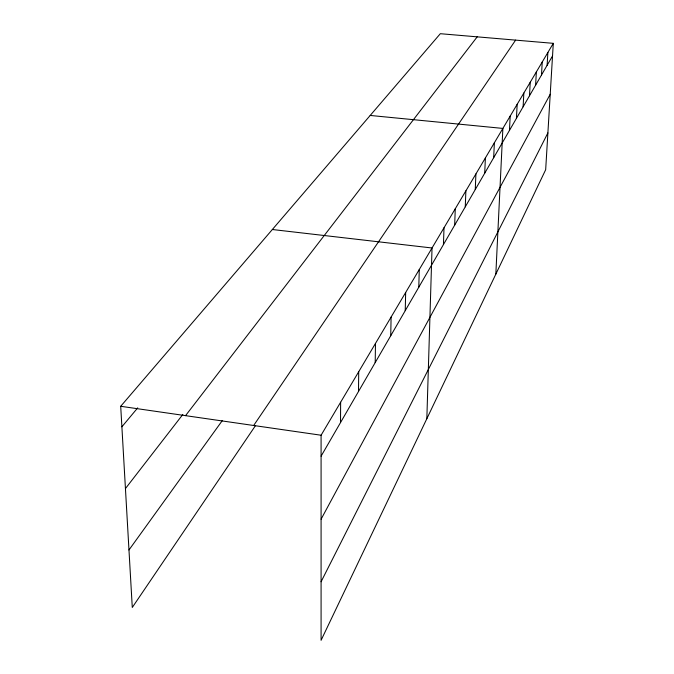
<?xml version="1.0" encoding="UTF-8"?>
<svg xmlns="http://www.w3.org/2000/svg" width="674" height="674" viewBox="0 0 674 674"><rect width="100%" height="100%" fill="white"/><g stroke="black" fill="none" stroke-linecap="round" stroke-linejoin="round"><path stroke-width="1.01" d="M340.513 422.573L340.631 402.243M358.501 391.468L358.711 371.728M375.199 362.595L375.485 343.411M390.735 335.728L391.097 317.066M405.234 310.647L405.664 292.491M418.798 287.2L419.27 269.516M426.836 418.723L432.034 247.99L272.347 229.514M443.441 244.578L444.006 227.778M454.672 225.15L455.27 208.763M465.262 206.842L465.886 190.843M475.263 189.554L475.911 173.926M484.716 173.201L485.39 157.935M493.68 157.708L494.362 142.787M495.837 274.133L502.88 128.422L370.203 115.448M509.468 130.402L510.184 116.088M516.436 118.346L517.16 104.31M523.108 106.812L523.841 93.046M529.494 95.775L530.236 82.253M535.611 85.194L536.361 71.916M541.483 75.041L542.233 62M547.12 65.294L547.878 52.479M553.295 43.338L545.67 169.722L321.085 640.3L321.085 435.227L553.295 43.338L440.324 33.7L120.705 406.287L132.281 607.468L255.598 425.454M321.085 581.763L547.886 132.921M321.085 519.199L550.22 94.242M321.085 456.172L552.537 55.925M253.66 425.488L515.618 40.12M128.978 549.967L222.336 420.542M185.544 415.656L477.209 36.843M125.44 488.583L182.839 414.451M121.884 426.802L137.715 407.854M120.705 406.287L321.085 435.227"/></g></svg>
